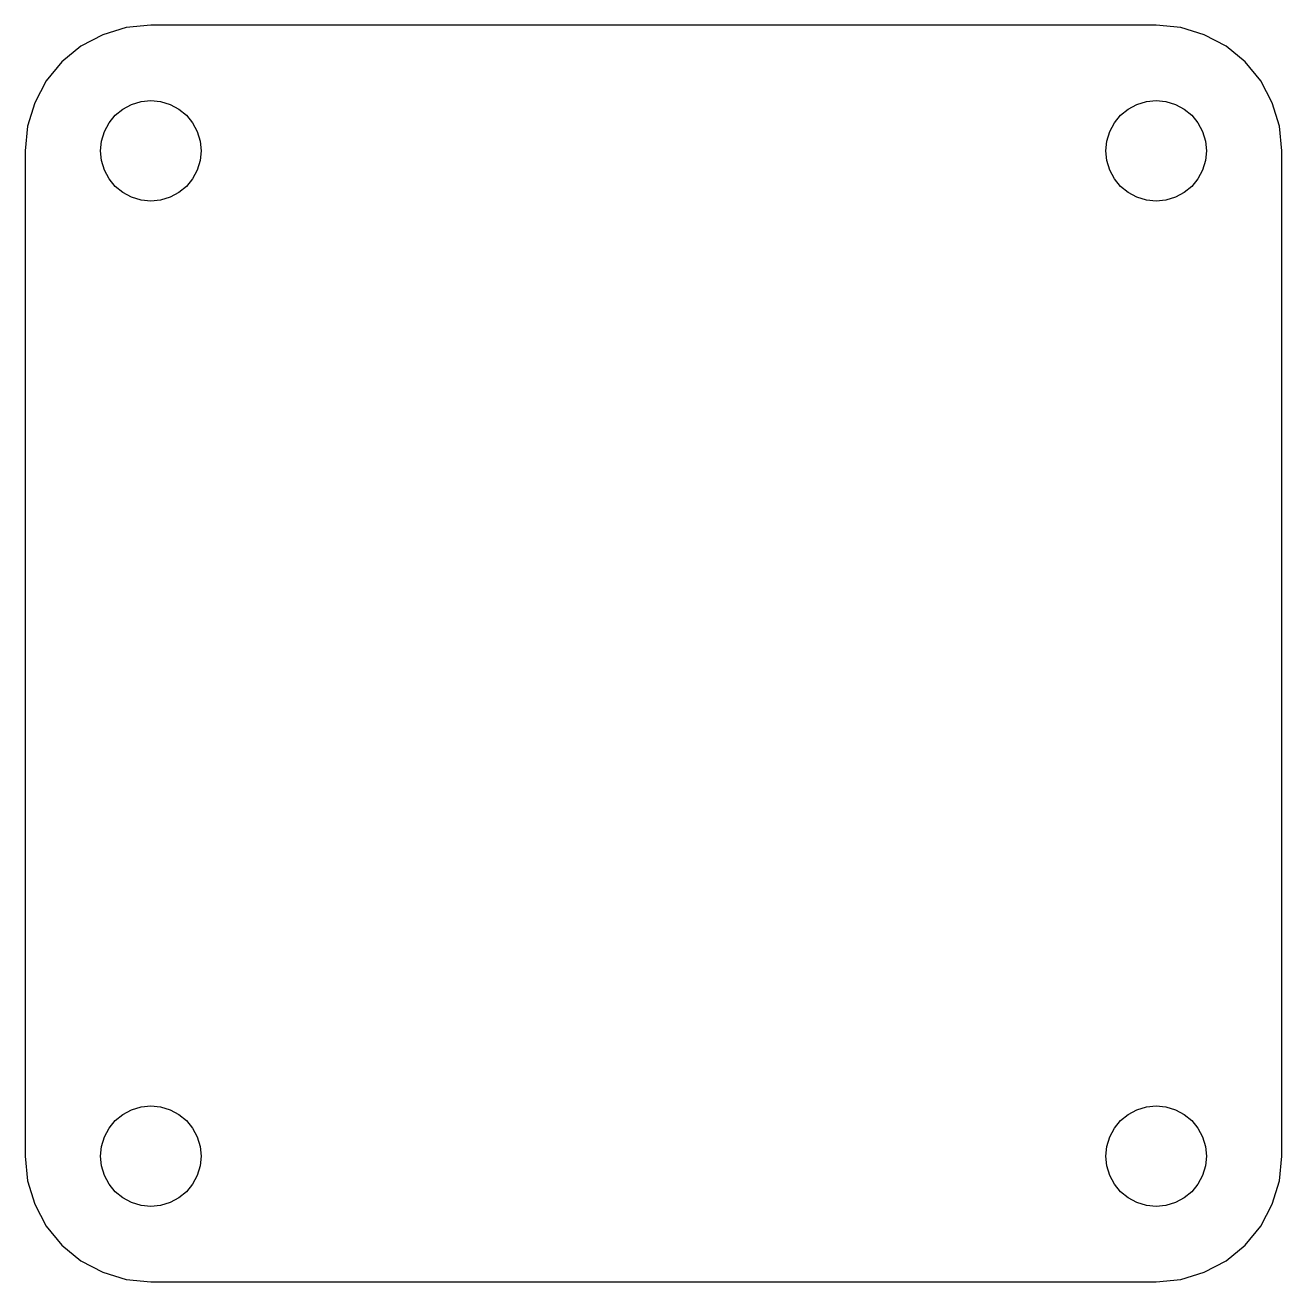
# Model space of a CAD drawing. Header units: metres. Extents: x 0 to 40, y 0 to 40.
import ezdxf

# ---------------------------------------------------------------- set-up
doc = ezdxf.new("R2010")
doc.units = ezdxf.units.M

msp = doc.modelspace()

# ---------------------------------------------------------------- linework, layer by layer
for p, q in [((4, 40), (3.21964, 39.9231)), ((36, 40), (4, 40)), ((36.7803, 39.9231), (36, 40)), ((2.46925, 39.6955), (1.77771, 39.3259)), ((3.21964, 39.9231), (2.46925, 39.6955)), ((37.5307, 39.6955), (36.7803, 39.9231)), ((38.2223, 39.3259), (37.5307, 39.6955)), ((1.77771, 39.3259), (1.17157, 38.8284)), ((38.8284, 38.8284), (38.2223, 39.3259)), ((1.17157, 38.8284), (0.674118, 38.2223)), ((39.3259, 38.2223), (38.8284, 38.8284)), ((0.674118, 38.2223), (0.304474, 37.5307)), ((39.6955, 37.5307), (39.3259, 38.2223)), ((3.68785, 37.5692), (4, 37.6)), ((4, 37.6), (4.31213, 37.5692)), ((35.6879, 37.5692), (36, 37.6)), ((36, 37.6), (36.3121, 37.5692)), ((0.304474, 37.5307), (0.076858, 36.7803)), ((2.86862, 37.1314), (3.11108, 37.3303)), ((3.11108, 37.3303), (3.3877, 37.4782)), ((3.3877, 37.4782), (3.68785, 37.5692)), ((4.31213, 37.5692), (4.61229, 37.4782)), ((4.61229, 37.4782), (4.8889, 37.3303)), ((4.8889, 37.3303), (5.13136, 37.1314)), ((34.8686, 37.1314), (35.1111, 37.3303)), ((35.1111, 37.3303), (35.3877, 37.4782)), ((35.3877, 37.4782), (35.6879, 37.5692)), ((36.3121, 37.5692), (36.6123, 37.4782)), ((36.6123, 37.4782), (36.8889, 37.3303)), ((36.8889, 37.3303), (37.1314, 37.1314)), ((39.9231, 36.7803), (39.6955, 37.5307)), ((2.52179, 36.6123), (2.66965, 36.8889)), ((2.66965, 36.8889), (2.86862, 37.1314)), ((5.13136, 37.1314), (5.33034, 36.8889)), ((5.33034, 36.8889), (5.4782, 36.6123)), ((34.5218, 36.6123), (34.6696, 36.8889)), ((34.6696, 36.8889), (34.8686, 37.1314)), ((37.1314, 37.1314), (37.3303, 36.8889)), ((37.3303, 36.8889), (37.4782, 36.6123)), ((0.076858, 36.7803), (0, 36)), ((2.43074, 36.3121), (2.52179, 36.6123)), ((5.4782, 36.6123), (5.56924, 36.3121)), ((34.4307, 36.3121), (34.5218, 36.6123)), ((37.4782, 36.6123), (37.5692, 36.3121)), ((40, 36), (39.9231, 36.7803)), ((0, 36), (0, 4)), ((2.39999, 36), (2.43074, 36.3121)), ((2.43074, 35.6879), (2.39999, 36)), ((5.56924, 36.3121), (5.59999, 36)), ((5.59999, 36), (5.56924, 35.6879)), ((34.4, 36), (34.4307, 36.3121)), ((34.4307, 35.6879), (34.4, 36)), ((37.5692, 36.3121), (37.6, 36)), ((37.6, 36), (37.5692, 35.6879)), ((40, 4), (40, 36)), ((2.52179, 35.3877), (2.43074, 35.6879)), ((5.56924, 35.6879), (5.4782, 35.3877)), ((34.5218, 35.3877), (34.4307, 35.6879)), ((37.5692, 35.6879), (37.4782, 35.3877)), ((2.66965, 35.1111), (2.52179, 35.3877)), ((5.4782, 35.3877), (5.33034, 35.1111)), ((34.6696, 35.1111), (34.5218, 35.3877)), ((37.4782, 35.3877), (37.3303, 35.1111)), ((2.86862, 34.8686), (2.66965, 35.1111)), ((3.11108, 34.6696), (2.86862, 34.8686)), ((5.13136, 34.8686), (4.8889, 34.6696)), ((5.33034, 35.1111), (5.13136, 34.8686)), ((34.8686, 34.8686), (34.6696, 35.1111)), ((35.1111, 34.6696), (34.8686, 34.8686)), ((37.1314, 34.8686), (36.8889, 34.6696)), ((37.3303, 35.1111), (37.1314, 34.8686)), ((3.3877, 34.5218), (3.11108, 34.6696)), ((3.68785, 34.4307), (3.3877, 34.5218)), ((3.99998, 34.4), (3.68785, 34.4307)), ((4.31213, 34.4307), (3.99998, 34.4)), ((4.61229, 34.5218), (4.31213, 34.4307)), ((4.8889, 34.6696), (4.61229, 34.5218)), ((35.3877, 34.5218), (35.1111, 34.6696)), ((35.6879, 34.4307), (35.3877, 34.5218)), ((36, 34.4), (35.6879, 34.4307)), ((36.3121, 34.4307), (36, 34.4)), ((36.6123, 34.5218), (36.3121, 34.4307)), ((36.8889, 34.6696), (36.6123, 34.5218)), ((2.86862, 5.13136), (3.11108, 5.33034)), ((3.11108, 5.33034), (3.3877, 5.4782)), ((3.3877, 5.4782), (3.68785, 5.56924)), ((3.68785, 5.56924), (4, 5.59999)), ((4, 5.59999), (4.31213, 5.56924)), ((4.31213, 5.56924), (4.61229, 5.4782)), ((4.61229, 5.4782), (4.8889, 5.33034)), ((4.8889, 5.33034), (5.13136, 5.13136)), ((34.8686, 5.13136), (35.1111, 5.33034)), ((35.1111, 5.33034), (35.3877, 5.4782)), ((35.3877, 5.4782), (35.6879, 5.56924)), ((35.6879, 5.56924), (36, 5.59999)), ((36, 5.59999), (36.3121, 5.56924)), ((36.3121, 5.56924), (36.6123, 5.4782)), ((36.6123, 5.4782), (36.8889, 5.33034)), ((36.8889, 5.33034), (37.1314, 5.13136)), ((2.52179, 4.61229), (2.66965, 4.8889)), ((2.66965, 4.8889), (2.86862, 5.13136)), ((5.13136, 5.13136), (5.33034, 4.8889)), ((5.33034, 4.8889), (5.4782, 4.61229)), ((34.5218, 4.61229), (34.6696, 4.8889)), ((34.6696, 4.8889), (34.8686, 5.13136)), ((37.1314, 5.13136), (37.3303, 4.8889)), ((37.3303, 4.8889), (37.4782, 4.61229)), ((2.43074, 4.31213), (2.52179, 4.61229)), ((5.4782, 4.61229), (5.56924, 4.31213)), ((34.4307, 4.31213), (34.5218, 4.61229)), ((37.4782, 4.61229), (37.5692, 4.31213)), ((0, 4), (0.076858, 3.21964)), ((2.39999, 4), (2.43074, 4.31213)), ((2.43074, 3.68785), (2.39999, 4)), ((5.56924, 4.31213), (5.59999, 4)), ((5.59999, 4), (5.56924, 3.68785)), ((34.4, 4), (34.4307, 4.31213)), ((34.4307, 3.68785), (34.4, 4)), ((37.5692, 4.31213), (37.6, 4)), ((37.6, 4), (37.5692, 3.68785)), ((39.9231, 3.21964), (40, 4)), ((2.52179, 3.3877), (2.43074, 3.68785)), ((5.56924, 3.68785), (5.4782, 3.3877)), ((34.5218, 3.3877), (34.4307, 3.68785)), ((37.5692, 3.68785), (37.4782, 3.3877)), ((0.076858, 3.21964), (0.304474, 2.46925)), ((2.66965, 3.11108), (2.52179, 3.3877)), ((5.4782, 3.3877), (5.33034, 3.11108)), ((34.6696, 3.11108), (34.5218, 3.3877)), ((37.4782, 3.3877), (37.3303, 3.11108)), ((39.6955, 2.46925), (39.9231, 3.21964)), ((2.86862, 2.86862), (2.66965, 3.11108)), ((3.11108, 2.66965), (2.86862, 2.86862)), ((5.13136, 2.86862), (4.8889, 2.66965)), ((5.33034, 3.11108), (5.13136, 2.86862)), ((34.8686, 2.86862), (34.6696, 3.11108)), ((35.1111, 2.66965), (34.8686, 2.86862)), ((37.1314, 2.86862), (36.8889, 2.66965)), ((37.3303, 3.11108), (37.1314, 2.86862)), ((0.304474, 2.46925), (0.674118, 1.77771)), ((3.3877, 2.52179), (3.11108, 2.66965)), ((3.68785, 2.43074), (3.3877, 2.52179)), ((3.99998, 2.39999), (3.68785, 2.43074)), ((4.31213, 2.43074), (3.99998, 2.39999)), ((4.61229, 2.52179), (4.31213, 2.43074)), ((4.8889, 2.66965), (4.61229, 2.52179)), ((35.3877, 2.52179), (35.1111, 2.66965)), ((35.6879, 2.43074), (35.3877, 2.52179)), ((36, 2.39999), (35.6879, 2.43074)), ((36.3121, 2.43074), (36, 2.39999)), ((36.6123, 2.52179), (36.3121, 2.43074)), ((36.8889, 2.66965), (36.6123, 2.52179)), ((39.3259, 1.77771), (39.6955, 2.46925)), ((0.674118, 1.77771), (1.17157, 1.17157)), ((38.8284, 1.17157), (39.3259, 1.77771)), ((1.17157, 1.17157), (1.77771, 0.674118)), ((38.2223, 0.674118), (38.8284, 1.17157)), ((1.77771, 0.674118), (2.46925, 0.304474)), ((37.5307, 0.304474), (38.2223, 0.674118)), ((2.46925, 0.304474), (3.21964, 0.076858)), ((3.21964, 0.076858), (3.99998, 0)), ((3.99998, 0), (36, 0)), ((36, 0), (36.7803, 0.076858)), ((36.7803, 0.076858), (37.5307, 0.304474))]:
    msp.add_line(p, q)

doc.saveas('drawing.dxf')
